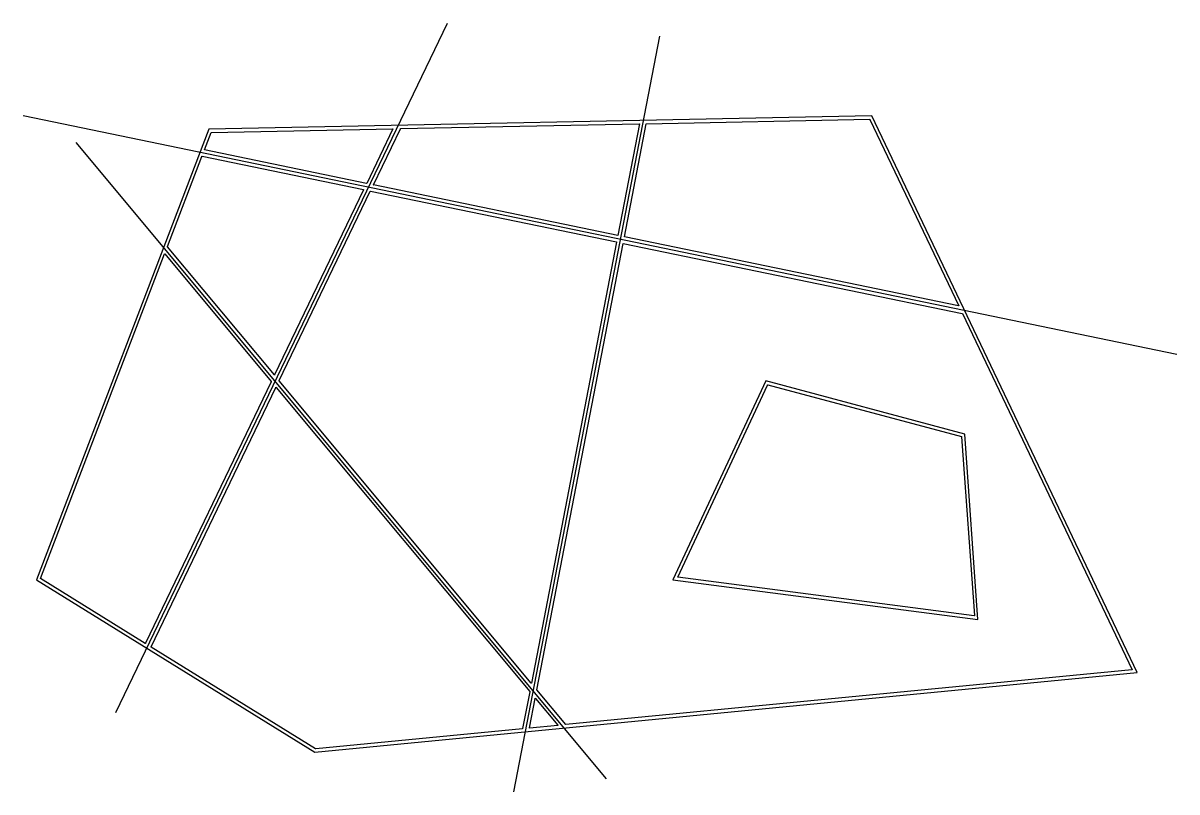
# Model space of a CAD drawing. Header units: metres. Extents: x 24 to 111, y 0 to 58.
import ezdxf

# ---------------------------------------------------------------- set-up
doc = ezdxf.new("R2010")
doc.units = ezdxf.units.M

msp = doc.modelspace()

# ---------------------------------------------------------------- linework, layer by layer
at = {"color": 8}
for p, q in [((31, 6), (56, 58)), ((61, 0), (72, 57)), ((111, 33), (24, 51)), ((88, 51), (38, 50)), ((108, 9), (88, 51)), ((38, 50), (25, 16)), ((68, 1), (28, 49)), ((80, 31), (73, 16)), ((95, 27), (80, 31)), ((96, 13), (95, 27)), ((25, 16), (46, 3)), ((73, 16), (96, 13)), ((46, 3), (108, 9))]:
    msp.add_line(p, q, dxfattribs=at)
at = {"color": 2}
for points in [[(69.336, 41.876), (69.338, 41.885), (70.981, 50.4), (70.983, 50.409), (70.992, 50.41), (87.834, 50.747), (87.843, 50.746), (87.848, 50.738), (94.548, 36.667), (94.552, 36.659), (94.543, 36.66), (69.345, 41.873)], [(37.667, 48.428), (37.67, 48.437), (38.17, 49.744), (38.174, 49.753), (38.183, 49.754), (51.88, 50.028), (51.889, 50.027), (51.886, 50.019), (49.907, 45.905), (49.903, 45.896), (49.894, 45.898), (37.676, 48.426)], [(50.409, 45.792), (50.412, 45.801), (52.446, 50.03), (52.45, 50.038), (52.46, 50.039), (70.462, 50.399), (70.471, 50.399), (70.47, 50.39), (68.848, 41.987), (68.846, 41.977), (68.836, 41.979), (50.418, 45.79)], [(34.879, 41.136), (34.882, 41.145), (37.482, 47.945), (37.486, 47.954), (37.495, 47.953), (49.67, 45.434), (49.679, 45.431), (49.676, 45.422), (42.96, 31.453), (42.955, 31.445), (42.949, 31.452), (34.885, 41.129)], [(43.308, 31.022), (43.311, 31.031), (50.181, 45.319), (50.185, 45.327), (50.194, 45.325), (68.742, 41.488), (68.751, 41.485), (68.75, 41.476), (62.329, 8.207), (62.327, 8.199), (62.321, 8.205), (43.313, 31.015)], [(62.741, 7.702), (62.743, 7.711), (69.239, 41.375), (69.241, 41.384), (69.251, 41.382), (94.812, 36.094), (94.822, 36.091), (94.827, 36.083), (107.617, 9.223), (107.62, 9.215), (107.611, 9.214), (64.933, 5.083), (64.924, 5.083), (64.917, 5.09), (62.747, 7.694)], [(25.308, 16.104), (25.311, 16.113), (34.67, 40.592), (34.674, 40.6), (34.68, 40.593), (42.711, 30.956), (42.717, 30.949), (42.713, 30.94), (33.228, 11.212), (33.224, 11.204), (33.216, 11.208), (25.316, 16.099)], [(33.652, 10.938), (33.656, 10.947), (43.065, 30.518), (43.069, 30.526), (43.075, 30.519), (62.199, 7.571), (62.204, 7.563), (62.203, 7.554), (61.667, 4.777), (61.665, 4.768), (61.656, 4.766), (46.069, 3.258), (46.06, 3.257), (46.052, 3.262), (33.66, 10.933)], [(73.372, 16.204), (73.375, 16.213), (80.134, 30.695), (80.138, 30.704), (80.148, 30.702), (94.754, 26.807), (94.763, 26.804), (94.764, 26.795), (95.728, 13.297), (95.728, 13.288), (95.719, 13.289), (73.381, 16.202)], [(62.185, 4.818), (62.186, 4.827), (62.617, 7.058), (62.619, 7.066), (62.625, 7.06), (64.315, 5.032), (64.32, 5.025), (64.311, 5.023), (62.194, 4.818)]]:
    msp.add_lwpolyline(points, close=True, dxfattribs=at)

doc.saveas('drawing.dxf')
